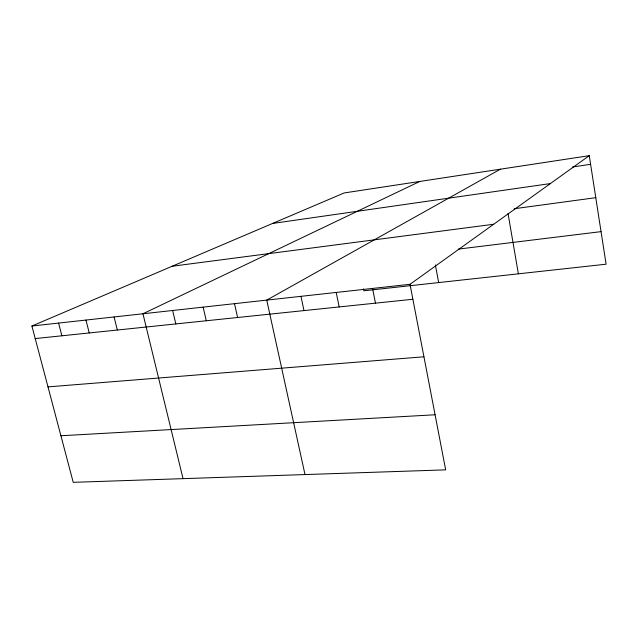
<?xml version="1.0" encoding="UTF-8"?>
<svg xmlns="http://www.w3.org/2000/svg" width="638" height="638" viewBox="0 0 638 638"><rect width="100%" height="100%" fill="white"/><g stroke="black" fill="none" stroke-linecap="round" stroke-linejoin="round"><path stroke-width="0.96" d="M410.011 284.301L445.667 469.855L73.226 482.328L31.9 326.026L410.011 284.301L589.265 155.672L606.1 264.196L363.82 290.792L363.437 288.894M500.415 169.182L266.74 300.115L305.012 474.568M419.788 181.447L142.96 313.768L183.042 478.652M31.9 326.026L344.153 192.947L589.265 155.672M572.581 166.981L590.605 164.301M272.586 223.452L550.371 183.577M514.22 208.738L595.78 197.676M172.196 266.237L493.684 224.257M458.188 249.123L601.052 231.634M35.218 338.571L412.89 299.262M47.994 386.883L423.943 356.786M60.913 435.754L435.084 414.772M58.584 323.083L61.878 335.795M85.971 320.061L89.24 332.948M114.082 316.958L117.336 330.021M172.635 310.499L175.825 323.937M203.131 307.133L206.289 320.762M234.489 303.672L237.607 317.509M300.953 296.335L303.983 310.594M336.202 292.443L339.185 306.934M372.536 288.432L375.471 303.154M435.379 264.945L438.673 282.578M508.031 213.515L518.383 273.83"/></g></svg>
